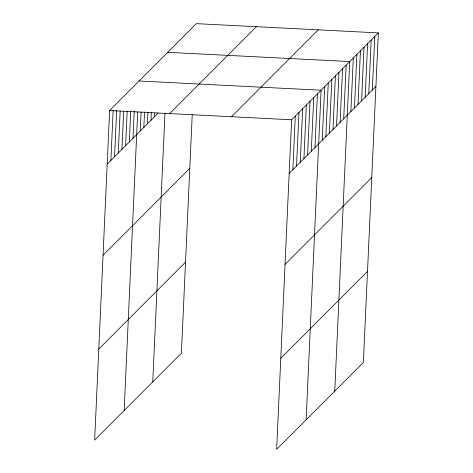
<?xml version="1.0" encoding="UTF-8"?>
<svg xmlns="http://www.w3.org/2000/svg" width="473" height="473" viewBox="0 0 473 473"><rect width="100%" height="100%" fill="white"/><g stroke="black" fill="none" stroke-linecap="round" stroke-linejoin="round"><path stroke-width="0.71" d="M378.341 32.891L291.61 119.781L276.646 449.35L363.376 362.466L378.341 32.891L196.354 23.65L109.624 110.534L94.659 440.109L181.39 353.219L192.221 114.708M110.877 160.448L113.148 110.516M114.567 156.752L116.665 110.493M118.25 153.063L120.148 111.208M121.933 149.367L123.672 111.185M125.623 145.672L127.19 111.167M129.306 141.983L130.708 111.143M132.996 138.287L134.226 111.12M124.151 410.564L137.714 111.835M140.256 131.015L141.125 111.924M143.833 127.426L144.537 112.006M147.41 123.843L147.948 112.095M150.988 120.26L151.354 112.184M154.57 116.677L154.736 113.006M152.767 381.894L164.965 113.272M292.864 169.689L295.294 116.086M296.547 165.993L298.983 112.391M300.237 162.304L302.667 108.701M303.92 158.609L306.356 105.006M307.604 154.919L310.04 101.317M311.293 151.224L313.729 97.621M314.977 147.535L317.413 93.932M306.132 419.811L321.096 90.237L139.115 80.995M322.243 140.256L324.679 86.654M325.82 136.673L328.256 83.071M329.397 133.084L331.833 79.488M332.974 129.501L335.41 75.899M336.551 125.919L338.987 72.316M340.128 122.336L342.564 68.733M343.705 118.753L346.141 65.15M334.754 391.136L349.718 61.567L167.732 52.32M350.865 111.581L353.296 57.978M354.443 107.998L356.873 54.395M358.02 104.415L360.45 50.812M361.597 100.832L364.027 47.229M365.174 97.249L367.61 43.646M368.751 93.66L371.187 40.063M372.328 90.077L374.764 36.474M107.194 164.137L158.148 113.094M169.683 113.585L256.407 26.701M231.557 116.73L318.288 29.84M103.055 255.207L189.785 168.323M98.798 349.039L185.522 262.154M289.174 173.378L375.905 86.494M285.042 264.448L371.772 177.564M280.779 358.28L367.509 271.396M109.624 110.534L291.61 119.781"/></g></svg>
